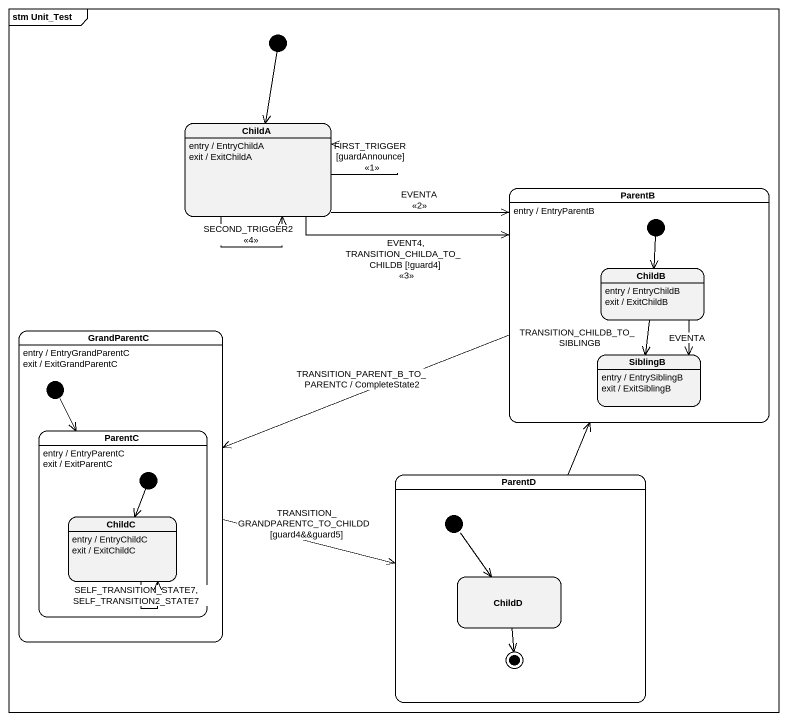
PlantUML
@startuml
mainframe stm Unit_Test
hide empty description
state ChildA
ChildA : entry / EntryChildA
ChildA : exit / ExitChildA
state ParentB {
  state ChildB
  ChildB : entry / EntryChildB
  ChildB : exit / ExitChildB
  state SiblingB
  SiblingB : entry / EntrySiblingB
  SiblingB : exit / ExitSiblingB
  [*] --> ChildB
}
ParentB : entry / EntryParentB
state GrandParentC {
  state ParentC {
    state ChildC
    ChildC : entry / EntryChildC
    ChildC : exit / ExitChildC
    [*] --> ChildC
  }
  ParentC : entry / EntryParentC
  ParentC : exit / ExitParentC
  [*] --> ParentC
}
GrandParentC : entry / EntryGrandParentC
GrandParentC : exit / ExitGrandParentC
state ParentD {
  state ChildD
  [*] --> ChildD
  ChildD --> [*]
}
[*] --> ChildA
ChildA --> ChildA : SECOND_TRIGGER2\n<<4>>
ChildA --> ChildA : FIRST_TRIGGER [guardAnnounce]\n<<1>>
ChildA -right-> ParentB : EVENT4, TRANSITION_CHILDA_TO_CHILDB [!guard4]\n<<3>>
ChildA -right-> ParentB : EVENTA\n<<2>>
ParentB -left-> GrandParentC : TRANSITION_PARENT_B_TO_PARENTC / CompleteState2
ChildB --> SiblingB : TRANSITION_CHILDB_TO_SIBLINGB
ChildB --> SiblingB : EVENTA
GrandParentC -right-> ParentD : TRANSITION_GRANDPARENTC_TO_CHILDD [guard4&&guard5]
ParentD -up-> ParentB
ChildC --> ChildC : SELF_TRANSITION_STATE7, SELF_TRANSITION2_STATE7
@enduml
